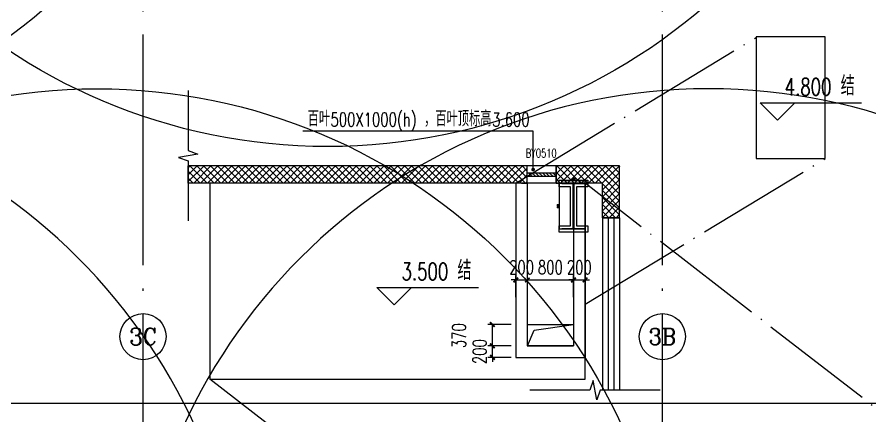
# Model space of a CAD drawing. Extents: x -1313754 to 847533, y 489853 to 941203.
# Drawn here: x -149037 to -134257, y 625249 to 632164 of the extents above; entities that cross this region are included whole.
import ezdxf
from ezdxf.enums import TextEntityAlignment as Align

# ---------------------------------------------------------------- set-up
doc = ezdxf.new("R2010")
doc.units = 0
doc.header["$LTSCALE"] = 1000
doc.header["$MEASUREMENT"] = 0
doc.linetypes.add('DOTE', pattern=[2.42, 2, -0.2, 0.02, -0.2])
doc.layers.get('Defpoints').update_dxf_attribs({"color": 210})
for name, color, linetype in [('A-AXIS-D', 1, 'Continuous'), ('A-AXIS-DOTE', 14, 'DOTE'), ('A-AXIS-DP', 126, 'Continuous'), ('A-AXIS-SYMB', 3, 'Continuous'), ('A-HATCH-2', 251, 'Continuous'), ('A-LIN-V', 9, 'Continuous'), ('A-SFCE', 30, 'Continuous'), ('A-WINDOW', 140, 'Continuous'), ('AS-COLN', 6, 'Continuous'), ('AS-WALL', 40, 'Continuous'), ('AS-结构边线层', 200, 'Continuous'), ('CURTWALL', 4, 'Continuous'), ('PUB_HATCH', 8, 'Continuous'), ('PUB_TEXT', 7, 'Continuous'), ('SB_ZF消火栓', 10, 'Continuous'), ('SB_ZF消火栓M', 10, 'Continuous'), ('建-标高', 3, 'Continuous'), ('建-窗', 4, 'Continuous'), ('建-门窗编号', 7, 'Continuous')]:
    doc.layers.add(name, color=color, linetype=linetype)
doc.styles.add('_TCH_AXIS', font='COMPLEX', dxfattribs={"bigfont": 'GBCBIG'})
doc.styles.add('_TCH_DIM_T3', font='SIMPLEX', dxfattribs={"width": 0.705882, "bigfont": 'GBCBIG'})
doc.styles.add('A-STANDARD', font='SIMPLEX', dxfattribs={"bigfont": 'GBCBIG'})
doc.styles.add('A-WIN-LABEL', font='SIMPLEX', dxfattribs={"bigfont": 'GBCBIG'})
doc.dimstyles.new('_TCH_ARCH&&10', dxfattribs={"dimtxt": 29.75, "dimasz": 10, "dimexe": 10, "dimexo": 10, "dimgap": 12.625, "dimtad": 1, "dimdec": 0, "dimzin": 0, "dimdsep": 46, "dimtxsty": '_TCH_DIM_T3', "dimblk": 'ARCHTICK', "dimcen": 0.09, "dimclrt": 7, "dimazin": 2, "dimtfac": 1, "dimtdec": 0, "dimtix": 1, "dimtmove": 2, "dimatfit": 3, "dimfxl": 0, "dimtolj": 1, "dimtzin": 0, "dimarcsym": 0})
doc.dimstyles.new('_TCH_ARCH&&100', dxfattribs={"dimtxt": 297.5, "dimasz": 100, "dimexe": 100, "dimexo": 100, "dimgap": 126.25, "dimtad": 1, "dimdec": 0, "dimzin": 0, "dimdsep": 46, "dimtxsty": '_TCH_DIM_T3', "dimblk": 'ARCHTICK', "dimcen": 0.09, "dimclrt": 7, "dimazin": 2, "dimtfac": 1, "dimtdec": 0, "dimtix": 1, "dimtmove": 2, "dimatfit": 3, "dimfxl": 0, "dimtolj": 1, "dimtzin": 0, "dimarcsym": 0})
doc.dimstyles.new('_TCH_ARCH&&80', dxfattribs={"dimtxt": 238, "dimasz": 80, "dimexe": 80, "dimexo": 80, "dimgap": 101, "dimtad": 1, "dimdec": 0, "dimzin": 0, "dimdsep": 46, "dimtxsty": '_TCH_DIM_T3', "dimblk": 'ARCHTICK', "dimcen": 0.09, "dimclrt": 7, "dimazin": 2, "dimtfac": 1, "dimtdec": 0, "dimtix": 1, "dimtmove": 2, "dimatfit": 3, "dimfxl": 0, "dimtolj": 1, "dimtzin": 0, "dimarcsym": 0})
pattern_1 = [(45, (60, 0), (-60.000061, 60.000061), []), (135, (60, 0), (-60.000061, -60.000061), [])]

# ---------------------------------------------------------------- blocks, each defined once
blk = doc.blocks.new('_ArchTick')
at = {"color": 0, "linetype": 'ByBlock', "const_width": 0.4}
blk.add_lwpolyline([(-0.5, -0.5), (0.5, 0.5)], dxfattribs=at)
blk = doc.blocks.new('*D1433')
at = {"layer": 'A-AXIS-D', "color": 0, "lineweight": -2}
for p, q in [((-93018, -180810), (-93018, -179252)), ((92682, -180810), (92682, -179252)), ((-93018, -179352), (92682, -179352))]:
    blk.add_line(p, q, dxfattribs=at)
at = {"layer": 'Defpoints', "color": 0}
for p in [(92682, -179352), (-93018, -180910), (92682, -180910)]:
    blk.add_point(p, dxfattribs=at)
at = {"layer": 'A-AXIS-D', "color": 0, "lineweight": -2, "xscale": 100, "yscale": 100, "zscale": 100, "rotation": 180}
blk.add_blockref('_ArchTick', (-93018, -179352), dxfattribs=at)
at = {"layer": 'A-AXIS-D', "color": 0, "lineweight": -2, "xscale": 100, "yscale": 100, "zscale": 100}
blk.add_blockref('_ArchTick', (92682, -179352), dxfattribs=at)
at = {"layer": 'A-AXIS-D', "color": 7, "insert": (-168, -179077), "char_height": 297.5, "attachment_point": 5, "style": '_TCH_DIM_T3'}
blk.add_mtext('\\A1;185700', dxfattribs=at)
blk = doc.blocks.new('43243')
at = {"layer": 'AS-结构边线层', "ltscale": 100}
blk.add_lwpolyline([(-140194, 626464), (-140075, 626736), (-139394, 626834)], dxfattribs=at)
blk.add_lwpolyline([(-140194, 626834), (-139394, 626834), (-139394, 626464), (-140194, 626464)], close=True, dxfattribs=at)
blk = doc.blocks.new('*D1767')
at = {"layer": 'A-AXIS-DP', "color": 0, "lineweight": -2}
for p, q in [((-165054, 621030), (-165054, 621079)), ((-165054, 621069), (-164654, 621069)), ((-164654, 621030), (-164654, 621079))]:
    blk.add_line(p, q, dxfattribs=at)
at = {"layer": 'Defpoints', "color": 0}
for p in [(-165054, 621020), (-164654, 621069), (-164654, 621020)]:
    blk.add_point(p, dxfattribs=at)
at = {"layer": 'A-AXIS-DP', "color": 0, "lineweight": -2, "xscale": 10, "yscale": 10, "zscale": 10, "rotation": 180}
blk.add_blockref('_ArchTick', (-165054, 621069), dxfattribs=at)
at = {"layer": 'A-AXIS-DP', "color": 0, "lineweight": -2, "xscale": 10, "yscale": 10, "zscale": 10}
blk.add_blockref('_ArchTick', (-164654, 621069), dxfattribs=at)
at = {"layer": 'A-AXIS-DP', "color": 7, "insert": (-164854, 621096), "char_height": 29.8, "attachment_point": 5, "style": '_TCH_DIM_T3'}
blk.add_mtext('\\A1;400', dxfattribs=at)
blk = doc.blocks.new('*D1768')
at = {"layer": 'A-AXIS-DP', "color": 0, "lineweight": -2}
for p, q in [((-165064, 621020), (-165105, 621020)), ((-165095, 620220), (-165095, 621020)), ((-165064, 620220), (-165105, 620220))]:
    blk.add_line(p, q, dxfattribs=at)
at = {"layer": 'Defpoints', "color": 0}
for p in [(-165095, 621020), (-165054, 621020), (-165054, 620220)]:
    blk.add_point(p, dxfattribs=at)
at = {"layer": 'A-AXIS-DP', "color": 0, "lineweight": -2, "xscale": 10, "yscale": 10, "zscale": 10}
for p, rotation in [((-165095, 621020), 90), ((-165095, 620220), 270)]:
    blk.add_blockref('_ArchTick', p, dxfattribs=dict(at, rotation=rotation))
at = {"layer": 'A-AXIS-DP', "color": 7, "insert": (-165123, 620620), "char_height": 29.8, "attachment_point": 5, "rotation": 90, "style": '_TCH_DIM_T3'}
blk.add_mtext('\\A1;800', dxfattribs=at)
blk = doc.blocks.new('A$C5D961328')
at = {"layer": 'A-LIN-V', "ltscale": 500}
blk.add_circle((350, 40), 10001, dxfattribs=at)
blk = doc.blocks.new('we42342343234')
at = {"layer": 'SB_ZF消火栓M', "xscale": -1, "rotation": 180}
for p in [(-155404, 620960), (-137404, 620960)]:
    blk.add_blockref('A$C5D961328', p, dxfattribs=at)
at = {"layer": 'SB_ZF消火栓M', "rotation": 180}
blk.add_blockref('A$C5D961328', (-147304, 620960), dxfattribs=at)
blk = doc.blocks.new('234243242332')
at = {"layer": 'SB_ZF消火栓'}
for name, p in [('A$C5D961328', (-144004, 639880)), ('A$C5D961328', (-155454, 639836)), ('we42342343234', (0, 0))]:
    blk.add_blockref(name, p, dxfattribs=at)
blk = doc.blocks.new('*D235')
at = {"layer": 'A-AXIS-DP', "color": 0, "lineweight": -2}
for p, q in [((-140394, 627606), (-140474, 627606)), ((-140394, 627310), (-140394, 627686)), ((-140394, 627606), (-140194, 627606)), ((-140194, 627310), (-140194, 627686)), ((-140194, 627606), (-140114, 627606))]:
    blk.add_line(p, q, dxfattribs=at)
at = {"layer": 'Defpoints', "color": 0}
for p in [(-140194, 627606), (-140394, 627230), (-140194, 627230)]:
    blk.add_point(p, dxfattribs=at)
at = {"layer": 'A-AXIS-DP', "color": 0, "lineweight": -2, "xscale": 80, "yscale": 80, "zscale": 80}
blk.add_blockref('_ArchTick', (-140394, 627606), dxfattribs=at)
at = {"layer": 'A-AXIS-DP', "color": 0, "lineweight": -2, "xscale": 80, "yscale": 80, "zscale": 80, "rotation": 180}
blk.add_blockref('_ArchTick', (-140194, 627606), dxfattribs=at)
at = {"layer": 'A-AXIS-DP', "color": 7, "insert": (-140294, 627826), "char_height": 238, "attachment_point": 5, "style": '_TCH_DIM_T3'}
blk.add_mtext('\\A1;200', dxfattribs=at)
blk = doc.blocks.new('*D236')
at = {"layer": 'A-AXIS-DP', "color": 0, "lineweight": -2}
for p, q in [((-140194, 627310), (-140194, 627686)), ((-140194, 627606), (-139394, 627606)), ((-139394, 627310), (-139394, 627686))]:
    blk.add_line(p, q, dxfattribs=at)
at = {"layer": 'Defpoints', "color": 0}
for p in [(-139394, 627606), (-140194, 627230), (-139394, 627230)]:
    blk.add_point(p, dxfattribs=at)
at = {"layer": 'A-AXIS-DP', "color": 0, "lineweight": -2, "xscale": 80, "yscale": 80, "zscale": 80, "rotation": 180}
blk.add_blockref('_ArchTick', (-140194, 627606), dxfattribs=at)
at = {"layer": 'A-AXIS-DP', "color": 0, "lineweight": -2, "xscale": 80, "yscale": 80, "zscale": 80}
blk.add_blockref('_ArchTick', (-139394, 627606), dxfattribs=at)
at = {"layer": 'A-AXIS-DP', "color": 7, "insert": (-139794, 627826), "char_height": 238, "attachment_point": 5, "style": '_TCH_DIM_T3'}
blk.add_mtext('\\A1;800', dxfattribs=at)
blk = doc.blocks.new('*D237')
at = {"layer": 'A-AXIS-DP', "color": 0, "lineweight": -2}
for p, q in [((-139394, 627606), (-139474, 627606)), ((-139394, 627310), (-139394, 627686)), ((-139394, 627606), (-139194, 627606)), ((-139194, 627310), (-139194, 627686)), ((-139194, 627606), (-139114, 627606))]:
    blk.add_line(p, q, dxfattribs=at)
at = {"layer": 'Defpoints', "color": 0}
for p in [(-139194, 627606), (-139394, 627230), (-139194, 627230)]:
    blk.add_point(p, dxfattribs=at)
at = {"layer": 'A-AXIS-DP', "color": 0, "lineweight": -2, "xscale": 80, "yscale": 80, "zscale": 80}
blk.add_blockref('_ArchTick', (-139394, 627606), dxfattribs=at)
at = {"layer": 'A-AXIS-DP', "color": 0, "lineweight": -2, "xscale": 80, "yscale": 80, "zscale": 80, "rotation": 180}
blk.add_blockref('_ArchTick', (-139194, 627606), dxfattribs=at)
at = {"layer": 'A-AXIS-DP', "color": 7, "insert": (-139294, 627826), "char_height": 238, "attachment_point": 5, "style": '_TCH_DIM_T3'}
blk.add_mtext('\\A1;200', dxfattribs=at)
blk = doc.blocks.new('*D238')
at = {"layer": 'A-AXIS-DP', "color": 0, "lineweight": -2}
for p, q in [((-140474, 626464), (-140879, 626464)), ((-140799, 626464), (-140799, 626544)), ((-140799, 626264), (-140799, 626464)), ((-140474, 626264), (-140879, 626264)), ((-140799, 626264), (-140799, 626184))]:
    blk.add_line(p, q, dxfattribs=at)
at = {"layer": 'Defpoints', "color": 0}
for p in [(-140799, 626464), (-140394, 626464), (-140394, 626264)]:
    blk.add_point(p, dxfattribs=at)
at = {"layer": 'A-AXIS-DP', "color": 0, "lineweight": -2, "xscale": 80, "yscale": 80, "zscale": 80}
for p, rotation in [((-140799, 626464), 270), ((-140799, 626264), 90)]:
    blk.add_blockref('_ArchTick', p, dxfattribs=dict(at, rotation=rotation))
at = {"layer": 'A-AXIS-DP', "color": 7, "insert": (-141019, 626364), "char_height": 238, "attachment_point": 5, "rotation": 90, "style": '_TCH_DIM_T3'}
blk.add_mtext('\\A1;200', dxfattribs=at)
blk = doc.blocks.new('*D239')
at = {"layer": 'A-AXIS-DP', "color": 0, "lineweight": -2}
for p, q in [((-140474, 626834), (-140879, 626834)), ((-140799, 626464), (-140799, 626834)), ((-140474, 626464), (-140879, 626464))]:
    blk.add_line(p, q, dxfattribs=at)
at = {"layer": 'Defpoints', "color": 0}
for p in [(-140799, 626834), (-140394, 626834), (-140394, 626464)]:
    blk.add_point(p, dxfattribs=at)
at = {"layer": 'A-AXIS-DP', "color": 0, "lineweight": -2, "xscale": 80, "yscale": 80, "zscale": 80}
for p, rotation in [((-140799, 626834), 90), ((-140799, 626464), 270)]:
    blk.add_blockref('_ArchTick', p, dxfattribs=dict(at, rotation=rotation))
at = {"layer": 'A-AXIS-DP', "color": 7, "insert": (-141380, 626640), "char_height": 238, "attachment_point": 5, "rotation": 90, "style": '_TCH_DIM_T3'}
blk.add_mtext('\\A1;370', dxfattribs=at)
blk = doc.blocks.new('*U71')
at = {"color": 0}
for p, q in [((-250, 150), (250, 150)), ((250, 30), (-250, 30)), ((-250, -30), (-190, 30)), ((-190, -30), (-130, 30)), ((-130, -30), (-70, 30)), ((-70, -30), (-10, 30)), ((-10, -30), (50, 30)), ((50, -30), (110, 30)), ((110, -30), (170, 30)), ((170, -30), (230, 30)), ((250, -30), (-250, -30)), ((-250, -150), (250, -150))]:
    blk.add_line(p, q, dxfattribs=at)
for points in [[(-250, -150), (-250, 150)], [(250, -150), (250, 150)]]:
    blk.add_lwpolyline(points, dxfattribs=at)
blk = doc.blocks.new('*U70')
at = {"color": 0, "xscale": 0.001999999996058992, "yscale": 0.003333333333333334, "zscale": 0.001999999996058992}
blk.add_blockref('*U71', (0, 0), dxfattribs=at)
blk = doc.blocks.new('dote')
at = {"layer": 'A-AXIS-D'}
for centre in [(73882.2, -178196), (82882.2, -178196)]:
    blk.add_circle(centre, 400, dxfattribs=at)
at = {"layer": 'A-AXIS-DOTE', "ltscale": 2}
for p, q in [((73882.2, -264080), (73882.2, -167560.7)), ((82882.2, -264080), (82882.2, -167560.7))]:
    blk.add_line(p, q, dxfattribs=at)
at = {"layer": 'PUB_TEXT', "style": '_TCH_AXIS'}
for s, height, p, p2 in [('3C', 294.28, (73644, -178343.2), (74120.4, -178343.2)), ('3B', 282.17, (82640.3, -178337.1), (83124.1, -178337.1))]:
    blk.add_text(s, height=height, dxfattribs=at).set_placement(p, p2, align=Align.FIT)
at = {"layer": 'A-AXIS-D'}
dim = blk.add_linear_dim(base=(92682.2, -179352.2), p1=(-93017.8, -180910.2), p2=(92682.2, -180910.2), angle=0, dimstyle='_TCH_ARCH&&100', override={"dimgap": 0}, dxfattribs=at)
dim.commit()
dim.dimension.update_dxf_attribs({"geometry": '*D1433', "text_midpoint": (-167.8, -179077.2), "dimtype": 161})
blk = doc.blocks.new('w42343243')
at = {"layer": 'A-HATCH-2'}
blk.add_lwpolyline([(-165104.2, 621070), (-164604.2, 621070), (-164604.2, 620958), (-164800.2, 620958), (-164800.2, 620282), (-164604.2, 620282), (-164604.2, 620170), (-165104.2, 620170), (-165104.2, 620282), (-164908.2, 620282), (-164908.2, 620958), (-165104.2, 620958)], close=True, dxfattribs=at)
at = {"layer": 'AS-COLN', "color": 3}
blk.add_lwpolyline([(-165054.2, 621020), (-164654.2, 621020), (-164654.2, 621008), (-164850.2, 621008), (-164850.2, 620232), (-164654.2, 620232), (-164654.2, 620220), (-165054.2, 620220), (-165054.2, 620232), (-164858.2, 620232), (-164858.2, 621008), (-165054.2, 621008)], close=True, dxfattribs=at)
at = {"layer": 'A-AXIS-DP'}
for p1, p2, distance, picture, middle in [((-165054.2, 621020), (-164654.2, 621020), 48.8, '*D1767', (-164854.2, 621096.2)), ((-165054.2, 620220), (-165054.2, 621020), 41.2, '*D1768', (-165122.9, 620620))]:
    dim = blk.add_aligned_dim(p1=p1, p2=p2, distance=distance, dimstyle='_TCH_ARCH&&10', dxfattribs=at)
    dim.commit()
    dim.dimension.update_dxf_attribs({"geometry": picture, "text_midpoint": middle})

msp = doc.modelspace()

# ---------------------------------------------------------------- hatches: boundary and pattern name
at = {"layer": 'PUB_HATCH'}
h = msp.add_hatch(dxfattribs=at)
h.set_pattern_fill('多孔材料', color=256, scale=30, style=0)
h.set_pattern_definition(pattern_1)
h.paths.add_polyline_path([(-140294.2, 629284.2), (-140294.2, 629584.2), (-146070, 629584.2), (-146070, 629284.2)])
h = msp.add_hatch(dxfattribs=at)
h.set_pattern_fill('多孔材料', color=256, scale=30, style=0)
h.set_pattern_definition(pattern_1)
h.paths.add_polyline_path([(-140294.2, 629284.2), (-140194.2, 629284.2), (-140194.2, 629584.2), (-140294.2, 629584.2)])
h = msp.add_hatch(dxfattribs=at)
h.set_pattern_fill('多孔材料', color=256, scale=30, style=0)
h.set_pattern_definition(pattern_1)
h.paths.add_polyline_path([(-139294.2, 629584.2), (-139694.2, 629584.2), (-139694.2, 629284.2), (-139294.2, 629284.2)])
h = msp.add_hatch(dxfattribs=at)
h.set_pattern_fill('多孔材料', color=256, scale=30, style=0)
h.set_pattern_definition(pattern_1)
h.paths.add_polyline_path([(-138894.2, 629284.2), (-138594.2, 629584.2), (-139294.2, 629584.2), (-139294.2, 629284.2)])
h = msp.add_hatch(dxfattribs=at)
h.set_pattern_fill('多孔材料', color=256, scale=30, style=0)
h.set_pattern_definition(pattern_1)
h.paths.add_polyline_path([(-138594.2, 628684.2), (-138594.2, 629584.2), (-138894.2, 629284.2), (-138894.2, 628684.2)])

# ---------------------------------------------------------------- linework, layer by layer
at = {"layer": 'A-AXIS-DOTE'}
for p, q in [((-128654.2, 621120), (-139194.2, 629284.2)), ((-135154.2, 617720), (-145694.2, 625884.2))]:
    msp.add_line(p, q, dxfattribs=at)
for points in [[(-140394.2, 629284.2), (-136230, 631810)], [(-139194.2, 627184.2), (-135030, 629710)]]:
    msp.add_lwpolyline(points, dxfattribs=at)
at = {"layer": 'A-AXIS-SYMB'}
for p, q in [((-140093.2, 630184.2), (-144083.2, 630184.2)), ((-140093.2, 629520), (-140093.2, 630184.2))]:
    msp.add_line(p, q, dxfattribs=at)
for points in [[(-146070, 630890), (-146070, 629850), (-145902, 629788.9), (-146238, 629729.6), (-146070, 629670), (-146070, 628630)], [(-137890, 625694.2), (-138930, 625694.2), (-138991.1, 625526.2), (-139050.4, 625862.2), (-139110, 625694.2), (-140150, 625694.2)]]:
    msp.add_lwpolyline(points, dxfattribs=at)
at = {"layer": 'A-AXIS-SYMB', "const_width": 32}
msp.add_lwpolyline([(-140093.2, 629504, 1), (-140093.2, 629536, 1)], format="xyb", close=True, dxfattribs=at)
at = {"layer": 'A-SFCE'}
for points in [[(-136230, 629710), (-135030, 629710), (-135030, 631820), (-136230, 631820)], [(-145694.2, 625884.2), (-139194.2, 625884.2), (-139194.2, 629284.2), (-145694.2, 629284.2)]]:
    msp.add_lwpolyline(points, close=True, dxfattribs=at)
at = {"layer": 'AS-WALL'}
for p, q in [((-140294.2, 629584.2), (-146070, 629584.2)), ((-146070, 629284.2), (-146070, 629584.2)), ((-140194.2, 629584.2), (-140294.2, 629584.2)), ((-140194.2, 629284.2), (-140194.2, 629584.2)), ((-139294.2, 629584.2), (-139694.2, 629584.2)), ((-139694.2, 629584.2), (-139694.2, 629284.2)), ((-138594.2, 629584.2), (-139294.2, 629584.2)), ((-138594.2, 628684.2), (-138594.2, 629584.2)), ((-140294.2, 629284.2), (-146070, 629284.2)), ((-140394.2, 629284.2), (-140394.2, 626264.2)), ((-140294.2, 629284.2), (-140194.2, 629284.2)), ((-140194.2, 629284.2), (-140194.2, 626464.2)), ((-139694.2, 629284.2), (-139294.2, 629284.2)), ((-139394.2, 629284.2), (-139394.2, 626464.2)), ((-138894.2, 629284.2), (-139294.2, 629284.2)), ((-139194.2, 629284.2), (-139194.2, 626264.2)), ((-138894.2, 628684.2), (-138894.2, 629284.2)), ((-138894.2, 628684.2), (-138594.2, 628684.2)), ((-140194.2, 626464.2), (-139394.2, 626464.2)), ((-140394.2, 626264.2), (-139194.2, 626264.2))]:
    msp.add_line(p, q, dxfattribs=at)
at = {"layer": 'CURTWALL'}
for p, q in [((-138894.2, 628684.2), (-138894.2, 625694.2)), ((-138594.2, 628684.2), (-138894.2, 628684.2)), ((-138794.2, 628684.2), (-138794.2, 625694.2)), ((-138694.2, 628684.2), (-138694.2, 625694.2)), ((-138594.2, 628684.2), (-138594.2, 625694.2)), ((-138594.2, 625694.2), (-138894.2, 625694.2))]:
    msp.add_line(p, q, dxfattribs=at)
at = {"layer": '建-标高'}
for p, q in [((-135860.6, 630374.2), (-136160.6, 630674.2)), ((-136160.6, 630674.2), (-134400.6, 630674.2)), ((-135860.6, 630374.2), (-135560.6, 630674.2)), ((-142500.6, 627174.2), (-142800.6, 627474.2)), ((-142800.6, 627474.2), (-141040.6, 627474.2)), ((-142500.6, 627174.2), (-142200.6, 627474.2))]:
    msp.add_line(p, q, dxfattribs=at)

# ---------------------------------------------------------------- block references
at = {"layer": 'A-WINDOW'}
for name, p in [('43243', (0, 0)), ('w42343243', (25460, 8264.2))]:
    msp.add_blockref(name, p, dxfattribs=at)
at = {"layer": 'AS-WALL'}
msp.add_blockref('dote', (-220736.4, 804820), dxfattribs=at)
at = {"layer": 'SB_ZF消火栓', "linetype": 'Continuous'}
msp.add_blockref('234243242332', (0, 0), dxfattribs=at)
at = {"layer": '建-窗'}
ref = msp.add_blockref('*U70', (-139944.2, 629434.2), dxfattribs=dict(at, xscale=500.000000985252, yscale=-300, zscale=300, rotation=179.9999999936634))
ref.add_attrib('A', 'BY0510', (-140221.7, 629729.7), dxfattribs={"layer": '建-门窗编号', "ltscale": 500, "height": 148.75, "rotation": 360, "style": 'A-WIN-LABEL', "width": 0.705882})

# ---------------------------------------------------------------- texts
at = {"layer": 'PUB_TEXT', "style": 'A-STANDARD'}
for s, height, p in [('结', 337.6, (-134764.2, 630804.2)), ('百叶', 270.07, (-143999.2, 630268.2)), ('，百叶顶标高', 270.07, (-141982.1, 630268.2)), ('结', 337.6, (-141404.2, 627604.2))]:
    msp.add_text(s, height=height, dxfattribs=at).set_placement(p)
at = {"layer": 'PUB_TEXT', "style": 'A-STANDARD', "width": 0.705882}
for s, height, p in [('4.800', 297.5, (-135734.2, 630804.2)), ('500X1000(h)', 238, (-143606.1, 630268.2)), ('3.600', 238, (-140802.5, 630268.2)), ('3.500', 297.5, (-142374.2, 627604.2))]:
    msp.add_text(s, height=height, dxfattribs=at).set_placement(p)

# ---------------------------------------------------------------- dimensions: what is measured, and where the dimension line sits
at = {"layer": 'A-AXIS-DP'}
for p1, p2, distance, picture, middle in [((-140394.2, 627230), (-140194.2, 627230), 376, '*D235', (-140294.2, 627826)), ((-140194.2, 627230), (-139394.2, 627230), 376, '*D236', (-139794.2, 627826)), ((-139394.2, 627230), (-139194.2, 627230), 376, '*D237', (-139294.2, 627826)), ((-140394.2, 626264.2), (-140394.2, 626464.2), 404.7, '*D238', (-141018.8, 626364.2))]:
    dim = msp.add_aligned_dim(p1=p1, p2=p2, distance=distance, dimstyle='_TCH_ARCH&&80', dxfattribs=at)
    dim.commit()
    dim.dimension.update_dxf_attribs({"geometry": picture, "text_midpoint": middle})
dim = msp.add_linear_dim(base=(-140798.8, 626834.2), p1=(-140394.2, 626464.2), p2=(-140394.2, 626834.2), angle=90, dimstyle='_TCH_ARCH&&80', dxfattribs=at)
dim.commit()
dim.dimension.update_dxf_attribs({"geometry": '*D239', "text_midpoint": (-141380, 626640), "dimtype": 129})

doc.saveas('drawing.dxf')
